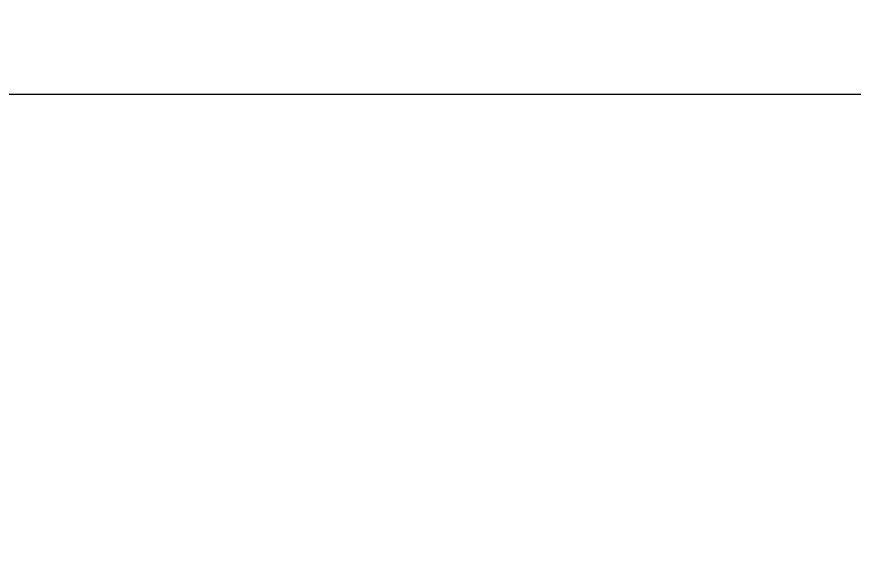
# Model space of a CAD drawing. Header units: millimetres. Extents: x -136099598 to 11807193, y 0 to 779331.
# Drawn here: x 832000 to 837713, y 378864 to 382515 of the extents above; entities that cross this region are included whole.
import ezdxf
from ezdxf import colors
from ezdxf.entities.mleader import LeaderData, LeaderLine
from ezdxf.math import Vec2, Vec3

# ---------------------------------------------------------------- set-up
doc = ezdxf.new("R2010")
doc.units = ezdxf.units.MM
doc.header["$MEASUREMENT"] = 0
doc.layers.get('0').update_dxf_attribs({"color": 250, "lineweight": 9})
doc.layers.add('_0', color=250, linetype='Continuous', lineweight=9)
doc.layers.add('АР_Тонкие', color=250, linetype='Continuous', lineweight=5)
doc.styles.add('ISOCPEUR', font='isocpeur.ttf', dxfattribs={"width": 0.7})

# ---------------------------------------------------------------- blocks, each defined once
blk = doc.blocks.new('УЗЕЛ общий')
at = {"layer": 'АР_Тонкие'}
ml = blk.add_multileader_mtext('Standard', dxfattribs=at)
ml.set_content('\\pxsm1,ql;Рулонные шторы', color=256, style='ISOCPEUR')
ml.set_leader_properties()
ml.build(insert=Vec2(0, 0))
ml.multileader.update_dxf_attribs({"text_left_attachment_type": 6, "text_right_attachment_type": 6, "dogleg_length": 100, "arrow_head_size": 13.71})
ctx = ml.context
ctx.base_point, ctx.char_height, ctx.arrow_head_size, ctx.landing_gap_size, ctx.plane_origin, ctx.plane_x_axis = Vec3(360.73, -397.53), 13.7109, 13.71, 1.37, Vec3(-1003.79, -1249.29), Vec3(-1, 0)
ctx.left_attachment, ctx.right_attachment = 6, 6
notes = []
notes.append((ctx, [(1, (1, 1, 0), (366.21, -397.53), (-1, 0), 5.48, [(0, [(400.79, -353.79)], 0, [])])]))
ctx.mtext.insert, ctx.mtext.width, ctx.mtext.defined_height, ctx.mtext.flow_direction = Vec3(261.46, -379.7), 269.5573, 36.25, 5
for ctx, leaders in notes:
    for number, flags, end, landing, length, lines in leaders:
        leader = LeaderData()
        leader.index, (leader.has_last_leader_line, leader.has_dogleg_vector, leader.attachment_direction) = number, flags
        leader.last_leader_point, leader.dogleg_vector, leader.dogleg_length = Vec3(end), Vec3(landing), length
        for number, points, colour, breaks in lines:
            line = LeaderLine()
            line.index, line.vertices, line.color, line.breaks = number, Vec3.list(points), colors.encode_raw_color(colour), breaks
            leader.lines.append(line)
        ctx.leaders.append(leader)

msp = doc.modelspace()

# ---------------------------------------------------------------- linework, layer by layer
at = {"ltscale": 150}
msp.add_lwpolyline([(819940.7, 356872.206), (854412.671, 356872.206), (854412.671, 381983.036), (819940.7, 381983.036)], close=True, dxfattribs=at)

# ---------------------------------------------------------------- block references
at = {"layer": '_0', "xscale": 18.233658215449, "yscale": 18.233658215449, "zscale": 18.233658215449}
msp.add_blockref('УЗЕЛ общий', (794076.627, 388966.184), dxfattribs=at)

doc.saveas('drawing.dxf')
